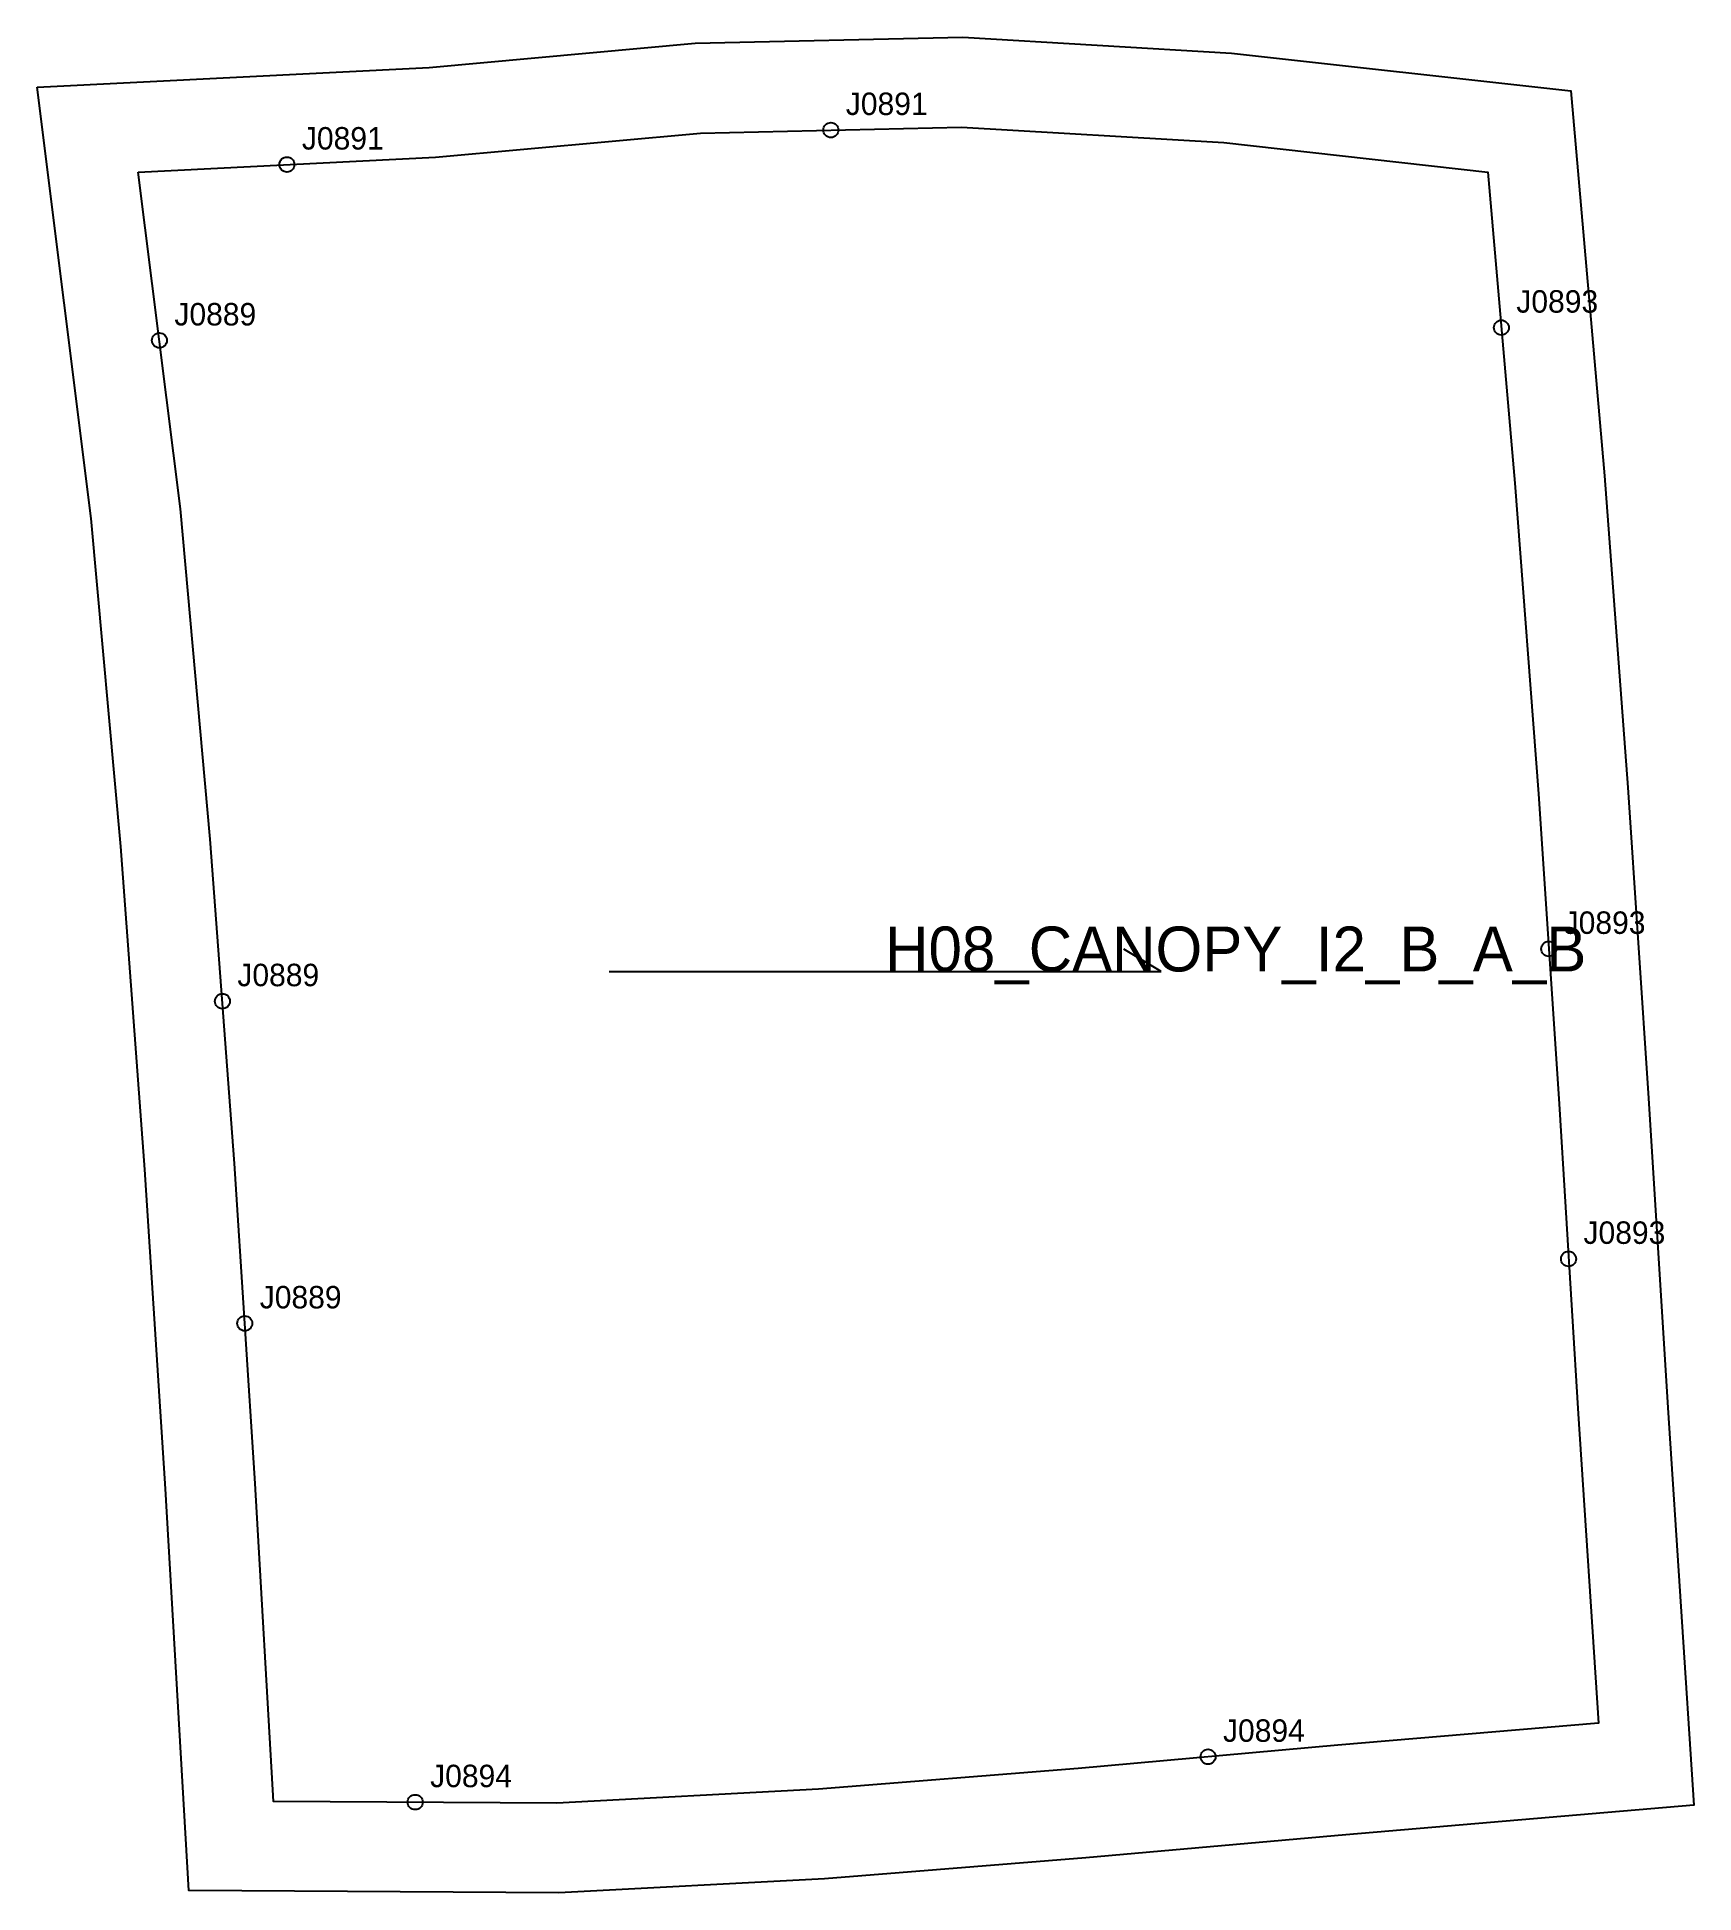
# Model space of a CAD drawing. Header units: millimetres. Extents: x -14 to 208, y -230 to 18.
import ezdxf

# ---------------------------------------------------------------- set-up
doc = ezdxf.new("R2010")
doc.units = ezdxf.units.MM
for name, color, linetype in [('CUT', 1, 'Continuous'), ('GRAIN', 3, 'Continuous'), ('LABEL', 7, 'Continuous'), ('NOTCH', 2, 'Continuous'), ('SEW', 5, 'Continuous')]:
    doc.layers.add(name, color=color, linetype=linetype)

msp = doc.modelspace()

# ---------------------------------------------------------------- linework, layer by layer
at = {"layer": 'CUT'}
msp.add_lwpolyline([(-13.52, 11.34), (38.85, 13.97), (74.39, 17.19), (110.15, 18.02), (146.02, 15.88), (191.33, 10.84), (195.84, -40.6), (198.97, -82.22), (201.73, -123.73), (204.28, -165.11), (207.78, -218.17), (161.27, -222.13), (126.54, -225.22), (91.64, -228.02), (56.18, -229.89), (6.73, -229.59), (3.61, -175.92), (0.87, -133.26), (-2.35, -90.09), (-6.28, -46.28), (-13.52, 11.34)], close=True, dxfattribs=at)
at = {"layer": 'GRAIN'}
for p, q in [((136.64, -106.8), (131.64, -103.8)), ((62.87, -106.8), (136.64, -106.8))]:
    msp.add_line(p, q, dxfattribs=at)
at = {"layer": 'NOTCH'}
for centre in [(92.5, 5.61), (19.85, 1), (182.06, -20.79), (2.82, -22.5), (188.38, -103.78), (11.23, -110.77), (191.03, -145.19), (14.22, -153.81), (142.88, -211.71), (36.98, -217.77)]:
    msp.add_circle(centre, 1, dxfattribs=at)
at = {"layer": 'SEW'}
msp.add_lwpolyline([(0, 0), (39.69, 1.99), (75.07, 5.2), (109.93, 6.01), (145, 3.92), (180.24, 0), (183.88, -41.57), (187, -83.07), (189.76, -124.5), (192.3, -165.88), (195.03, -207.21), (160.23, -210.17), (125.52, -213.26), (90.85, -216.05), (55.9, -217.89), (18.06, -217.66), (15.59, -175.19), (12.84, -132.43), (9.61, -89.11), (5.65, -45)], close=True, dxfattribs=at)

# ---------------------------------------------------------------- texts
at = {"layer": 'LABEL'}
for s, height, p in [('J0891', 3, (94.5, 7.61)), ('J0891', 3, (21.85, 3)), ('J0893', 3, (184.06, -18.79)), ('J0889', 3, (4.82, -20.5)), ('J0893', 3, (190.38, -101.78)), ('H08_CANOPY_I2_B_A_B', 6, (99.75, -106.8)), ('J0889', 3, (13.23, -108.77)), ('J0893', 3, (193.03, -143.19)), ('J0889', 3, (16.22, -151.81)), ('J0894', 3, (144.88, -209.71)), ('J0894', 3, (38.98, -215.77))]:
    msp.add_text(s, height=height, dxfattribs=at).set_placement(p)

doc.saveas('drawing.dxf')
